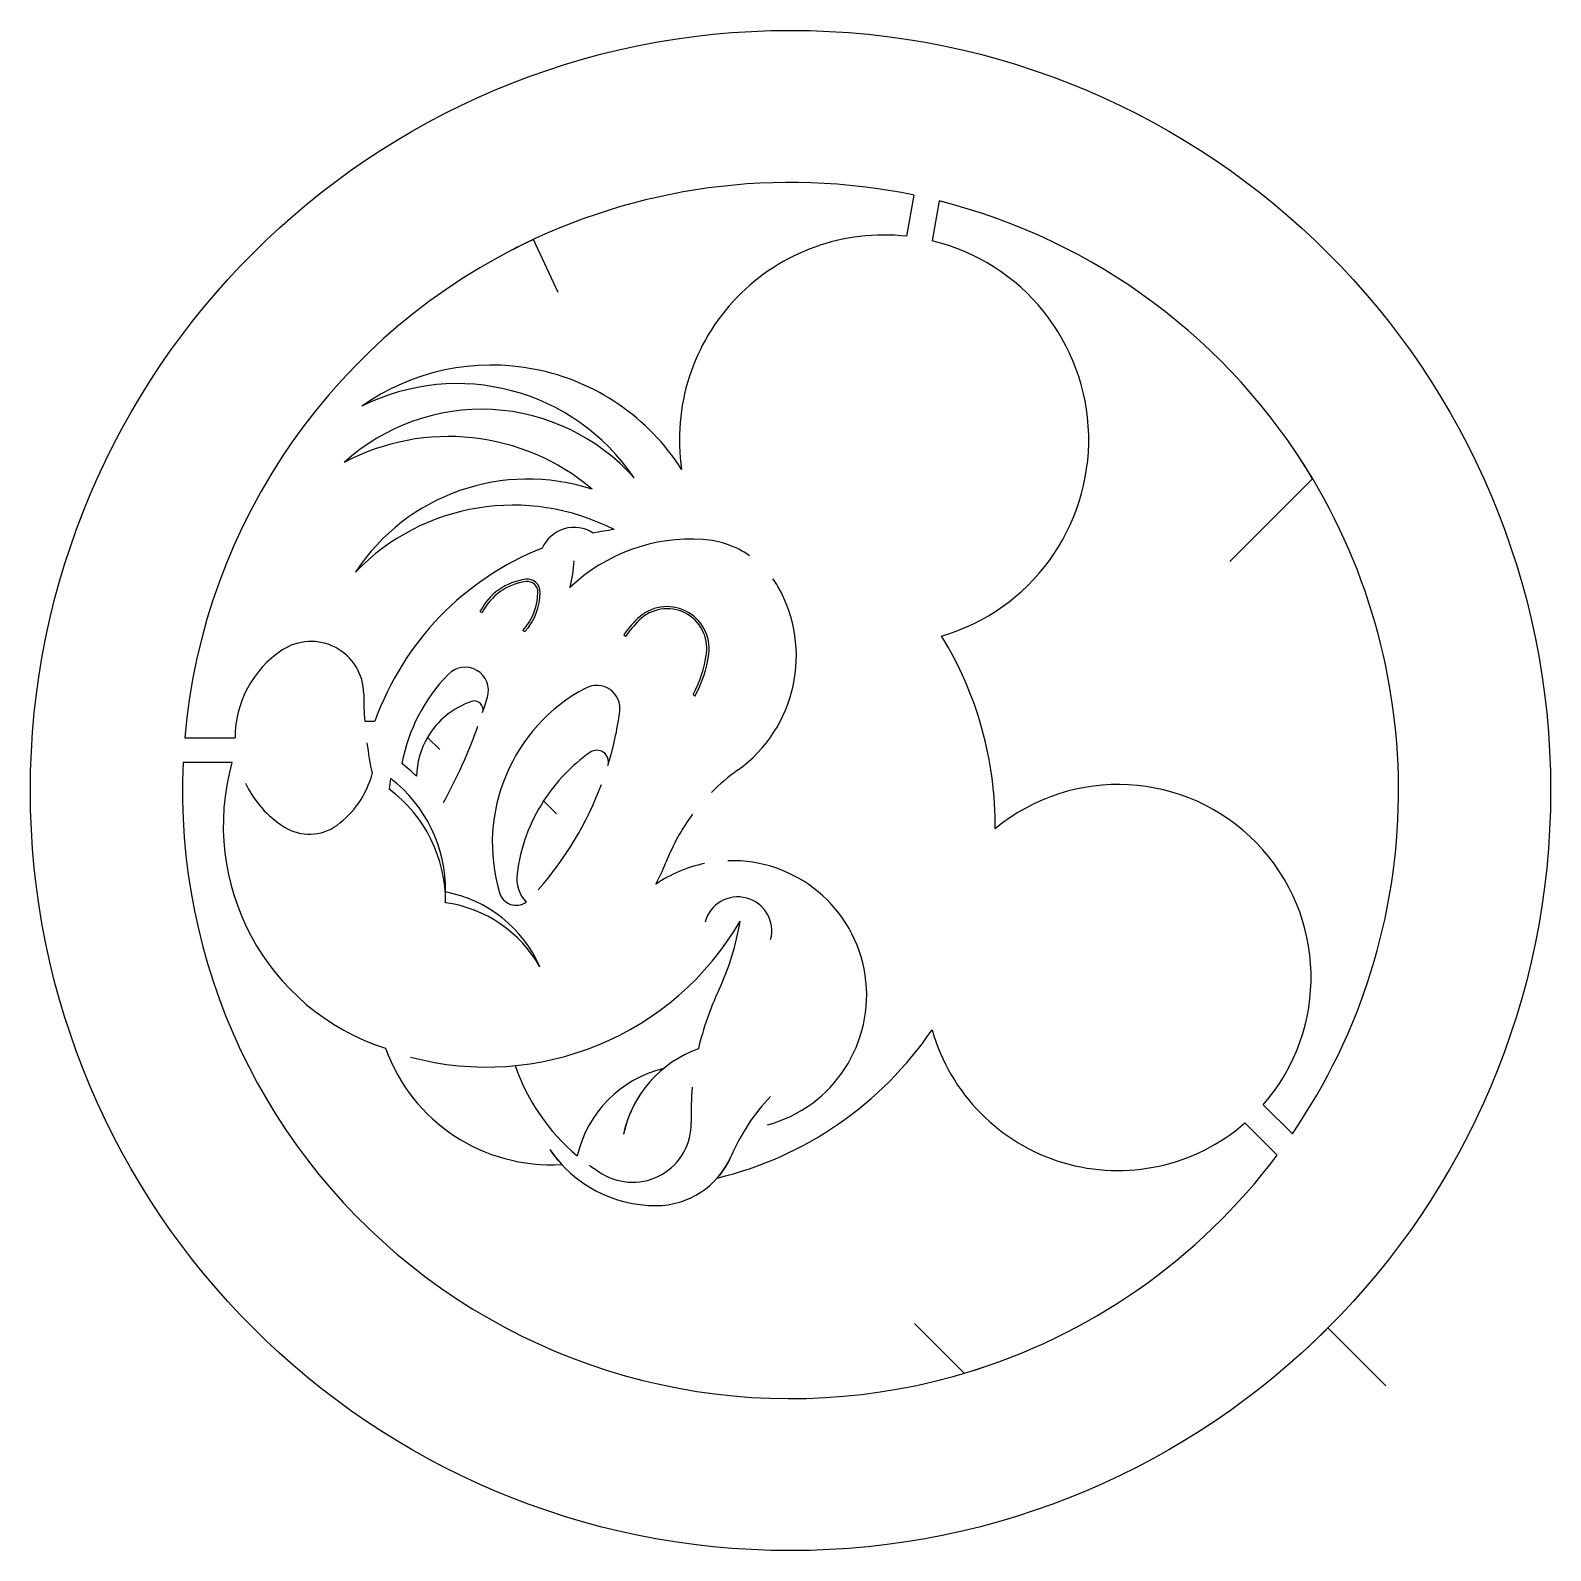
# Model space of a CAD drawing. Extents: x 35 to 230, y 15 to 210.
import ezdxf

# ---------------------------------------------------------------- set-up
doc = ezdxf.new("R2010")
doc.units = 0
doc.layers.add('WHITE', color=7, linetype='CONTINUOUS')

msp = doc.modelspace()

# ---------------------------------------------------------------- linework, layer by layer
at = {"layer": 'WHITE', "linetype": 'CONTINUOUS'}
for p, q in [((147.29, 183.84), (148.23, 189.12)), ((151.45, 188.38), (150.54, 183.26)), ((102.58, 176.64), (99.41, 183.44)), ((188.74, 142.12), (199.35, 152.73)), ((92.54, 135.7), (92.82, 135.58)), ((98.02, 133.27), (98.31, 133.14)), ((111.2, 132.51), (110.97, 132.7)), ((120.1, 124.87), (119.87, 125.07)), ((77.76, 121.64), (79.06, 121.64)), ((54.66, 119.5), (61.12, 119.5)), ((87.37, 118), (85.81, 119.56)), ((60.73, 116.35), (54.45, 116.35)), ((102.37, 109.75), (100.7, 111.42)), ((193, 72.45), (196.75, 68.71)), ((194.8, 65.99), (190.67, 70.12)), ((148.26, 44.36), (154.63, 37.99)), ((208.74, 36.38), (201.31, 43.81))]:
    msp.add_line(p, q, dxfattribs=at)
msp.add_circle((132.37, 112.75), 97.501, dxfattribs=at)
for centre, radius, start, end in [((132.37, 112.75), 77.999, 78.26797, 117.2057), ((132.374, 112.744), 78.004, 30.83804, 75.84476), ((132.363, 112.747), 77.996, 114.9922, 175.033), ((144.369, 157.754), 26.249, 83.6109, 188.3768), ((144.382, 157.747), 26.246, 286.3268, 76.43022), ((94.023, 138.435), 28.885, 32.44166, 125.1586), ((89.619, 137.602), 27.336, 33.92958, 116.5744), ((92.737, 135.488), 26.162, 41.60515, 132.3278), ((88.49, 129.62), 28.537, 49.71884, 117.939), ((132.369, 112.748), 78.002, 325.627, 32.9819), ((98.711, 126.181), 26.518, 71.92171, 146.6485), ((96.804, 121.213), 28.141, 62.65642, 136.0035), ((104.62, 142.001), 4.498, 57.15066, 155.7258), ((119.613, 122.503), 22.499, 86.10834, 133.6602), ((114.353, 108.997), 37.499, 97.0816, 101.2146), ((120.33, 132.98), 11.997, 55.52837, 86.12875), ((114.369, 108.996), 37.505, 111.6701, 160.2978), ((89.621, 142.769), 14.999, 344.5767, 357.9024), ((99.368, 132.25), 7.65, 97.19376, 153.1938), ((99.37, 132.25), 7.348, 97.19277, 153.0514), ((98.62, 138.203), 1.65, 359.5486, 97.30991), ((98.62, 138.2), 1.351, 359.5758, 97.23023), ((115.119, 130.002), 18.001, 305.5699, 29.73383), ((120.323, 132.99), 12, 29.66902, 35.27404), ((92.62, 138.257), 7.35, 317.2769, 359.4777), ((92.622, 138.253), 7.648, 318.0473, 359.528), ((123.37, 124), 15.148, 134.5185, 144.946), ((123.37, 124), 14.85, 134.5089, 145.0364), ((116.524, 130.934), 5.403, 352.5118, 134.3101), ((116.542, 130.966), 5.096, 352.1497, 134.6661), ((74.62, 119.505), 13.5, 123.7489, 180.0212), ((70.872, 125.121), 6.748, 0.33121, 123.7795), ((112.121, 108.248), 46.501, 359.4973, 31.52226), ((106.872, 132.254), 14.851, 331.0706, 352.3228), ((106.869, 132.24), 15.145, 330.8811, 352.3734), ((104.63, 112.01), 22.503, 135.9722, 169.2693), ((90.612, 125.566), 3.003, 343.436, 136.0525), ((130.12, 125.5), 52.501, 180.371, 184.2162), ((116.62, 106), 22.501, 117.8748, 196.4456), ((107.501, 123.239), 2.998, 351.9672, 117.8556), ((94.866, 114.243), 10.502, 109.0405, 149.5818), ((91.814, 123.111), 1.123, 341.7749, 109.4514), ((27.392, 144.317), 68.945, 341.7798, 343.4778), ((27.358, 144.228), 68.943, 331.3852, 340.3109), ((67.243, 128.818), 43.641, 342.8784, 352.1003), ((94.87, 114.262), 10.495, 149.6822, 178.2091), ((130.107, 125.562), 52.495, 187.3239, 191.7408), ((119.631, 99.267), 22.496, 125.2422, 147.301), ((107.517, 116.415), 1.501, 342.7485, 125.2892), ((132.37, 112.748), 78.003, 177.3533, 289.0579), ((89.618, 108.251), 30.003, 164.3387, 252.1671), ((70.12, 100), 20.401, 45.65534, 52.5684), ((140.829, 93.988), 26.249, 125.4902, 135.1497), ((74.617, 119.505), 13.499, 205.5646, 237.9807), ((67.12, 118), 12.002, 305.915, 344.9333), ((112.12, 109), 31.497, 170.3313, 172.8141), ((70.12, 100), 18.003, 359.1406, 52.53814), ((67.262, 128.853), 43.638, 318.6093, 339.4009), ((174.397, 88.772), 24.749, 318.7368, 129.6046), ((70.12, 98.502), 18.001, 359.5162, 53.33), ((119.62, 99.25), 22.496, 147.2495, 172.8244), ((140.863, 94.028), 26.246, 143.3357, 158.8213), ((70.647, 113.146), 6.002, 237.9278, 305.8274), ((92.639, 112.798), 25.502, 331.7317, 338.6417), ((124.854, 86.489), 17.253, 101.7522, 124.4269), ((124.893, 86.501), 17.248, 285.2504, 91.83733), ((101.764, 101.496), 4.5, 172.7991, 223.1268), ((85.11, 83.502), 16.505, 23.63893, 79.49208), ((97.199, 100.273), 2.253, 196.5847, 304.6567), ((85.865, 82.008), 16.497, 29.45367, 82.14349), ((125.62, 94.75), 4.349, 344.9414, 164.9413), ((93.365, 114.931), 37.654, 255.0009, 329.8348), ((92.618, 101.49), 33.75, 334.8563, 350.6555), ((157.097, 71.173), 37.501, 154.7832, 166.9825), ((112.121, 108.252), 46.498, 283.5055, 325.7159), ((174.372, 88.752), 24.754, 195.6847, 311.1772), ((101.625, 87.25), 22.503, 199.6307, 273.5287), ((125.614, 65.498), 14.999, 109.6913, 167.869), ((121.863, 86.026), 26.25, 199.0458, 230.058), ((119.623, 62.501), 15.003, 103.6593, 166.9058), ((125.62, 65.5), 15.004, 129.4828, 167.8812), ((157.111, 71.203), 37.504, 174.6498, 181.5325), ((148.875, 55.462), 26.253, 136.6314, 156.7151), ((148.873, 55.464), 26.251, 136.6315, 156.7174), ((112.12, 70), 7.503, 238.6827, 1.52753), ((115.12, 76), 16.5, 214.3064, 270), ((115.126, 75.992), 16.501, 214.2717, 222.7553), ((121.893, 85.996), 26.248, 234.3377, 238.6069), ((115.12, 70), 10.499, 270, 336.6581), ((115.12, 70), 10.499, 318.4752, 336.6581), ((132.364, 112.748), 78.003, 286.5857, 323.1707), ((132.297, 112.677), 97.496, 312.4169, 315.0607)]:
    msp.add_arc(centre, radius, start, end, dxfattribs=at)

doc.saveas('drawing.dxf')
